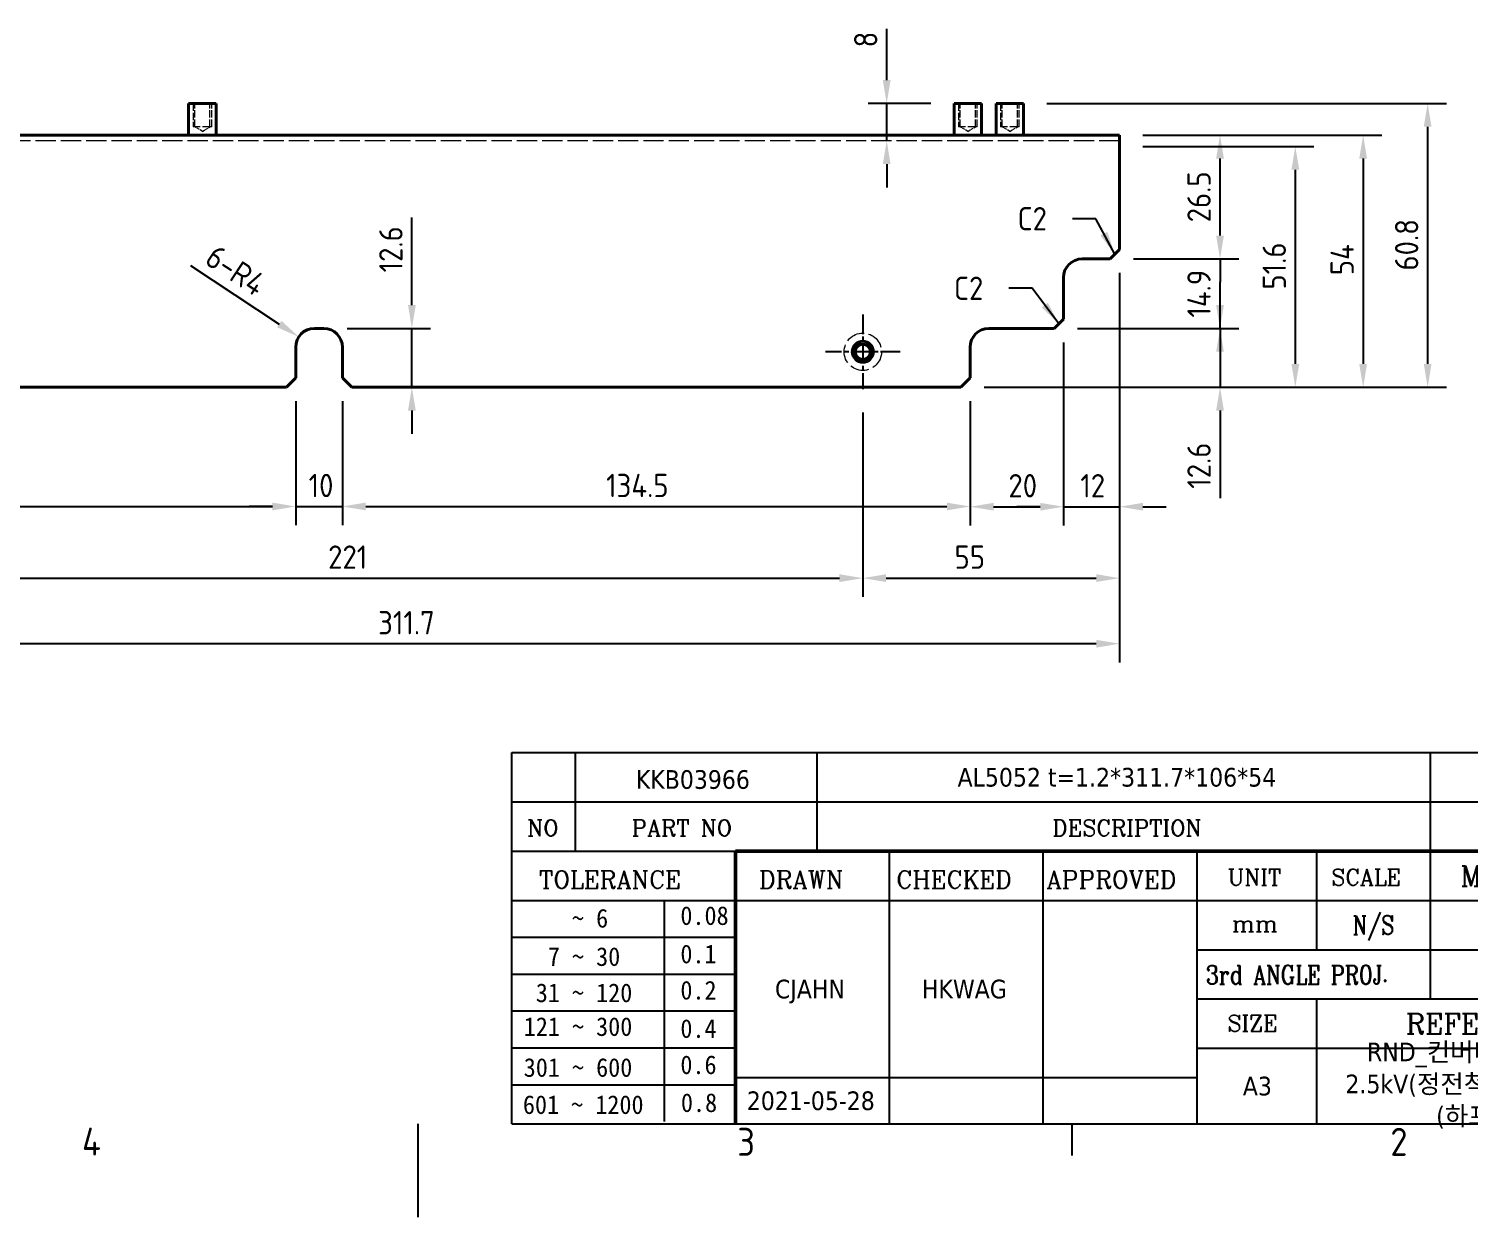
# Model space of a CAD drawing. Header units: millimetres. Extents: x 0 to 840, y 0 to 594.
# Drawn here: x 336.5 to 645.2, y 0 to 254.6 of the extents above; entities that cross this region are included whole.
import ezdxf
from ezdxf.enums import TextEntityAlignment as Align

# ---------------------------------------------------------------- set-up
doc = ezdxf.new("R2010")
doc.units = ezdxf.units.MM
doc.header["$LTSCALE"] = 2
doc.linetypes.add('CHAIN', pattern=[0.3543, 0.2362, -0.0295, 0.0591, -0.0295])
doc.linetypes.add('DASHED', pattern=[0.2067, 0.1654, -0.0413])
doc.layers.get('0').update_dxf_attribs({"color": 3, "lineweight": 25})
for name, color, linetype, lineweight in [('가려진 것(ISO)', 2, 'DASHED', 18), ('가시적인 것(ISO)', 3, 'Continuous', 40), ('가시적인 좁은 것(ISO)', 3, 'Continuous', 35), ('경계(ISO)', 7, 'Continuous', 25), ('기호(ISO)', 5, 'Continuous', 25), ('제목(ISO)', 5, 'Continuous', 50), ('중심 표식(ISO)', 1, 'Continuous', 25), ('치수(ISO)', 2, 'Continuous', 25)]:
    doc.layers.add(name, color=color, linetype=linetype, lineweight=lineweight)
doc.styles.add('HAN_291', font='')
doc.styles.add('RC_284', font='ROMANC.shx')
doc.styles.add('RC_287', font='ROMANC.shx')
doc.styles.add('RC_292', font='ROMANC.shx')
doc.styles.add('문자 텍스트_PSTEK_POSCO', font='isocp.shx')
doc.styles.add('치수 텍스트_PSTEK_POSCO', font='isocp.shx')
doc.styles.add('텍스트 스타일198', font='tahoma.ttf')
doc.styles.add('텍스트 스타일333', font='ROMANC.shx', dxfattribs={"width": 0.8})
doc.styles.get('HAN_291').set_extended_font_data('GulimChe')
doc.dimstyles.new('치수_PSTEK_POSCO', dxfattribs={"dimscale": 2, "dimtxt": 2.5, "dimasz": 2.5, "dimexe": 2, "dimexo": 2.5, "dimgap": 1, "dimtad": 1, "dimrnd": 1e-08, "dimdsep": 46, "dimtxsty": '치수 텍스트_PSTEK_POSCO', "dimcen": 0.09, "dimdle": 10, "dimclrd": 7, "dimclre": 7, "dimclrt": 2, "dimadec": 1, "dimazin": 2, "dimtfac": 1, "dimtmove": 0, "dimatfit": 3, "dimfxl": 0, "dimtolj": 1, "dimlwd": -1, "dimlwe": -1, "dimarcsym": 0})
doc.dimstyles.new('치수_PSTEK_POSCO$7', dxfattribs={"dimscale": 2, "dimtxt": 2.5, "dimasz": 2.5, "dimexe": 2, "dimexo": 2.5, "dimgap": 1, "dimtad": 1, "dimrnd": 1e-08, "dimdsep": 46, "dimtxsty": '치수 텍스트_PSTEK_POSCO', "dimcen": 0.09, "dimdle": 10, "dimclrd": 7, "dimclre": 7, "dimclrt": 2, "dimadec": 1, "dimazin": 2, "dimtfac": 1, "dimtmove": 0, "dimatfit": 3, "dimfxl": 0, "dimtolj": 1, "dimlwd": -1, "dimlwe": -1, "dimarcsym": 0})

# ---------------------------------------------------------------- blocks, each defined once
blk = doc.blocks.new('경계 Default Border')
at = {"layer": '경계(ISO)'}
blk.add_line((280, 10), (280, 6.6), dxfattribs=at)
at = {"layer": '경계(ISO)', "flags": 128}
blk.add_lwpolyline([(210, 0), (210, 10)], dxfattribs=at)
at = {"layer": '경계(ISO)', "color": 2, "char_height": 3, "attachment_point": 7, "style": '문자 텍스트_PSTEK_POSCO'}
for s, insert in [('4', (173.97, 6.6)), ('3', (244.17, 6.57)), ('2', (314.13, 6.57))]:
    blk.add_mtext(s, dxfattribs=dict(at, insert=insert))
blk = doc.blocks.new('제목 블록 PSTEK')
at = {"color": 180}
for p, q in [((182.48, 11.79), (182.48, 51.57)), ((182.48, 51.57), (372.48, 51.57)), ((189.27, 51.57), (189.27, 41.01)), ((215.22, 41.01), (215.22, 51.57)), ((280.88, 51.57), (280.88, 41.01)), ((182.48, 46.29), (372.48, 46.29)), ((182.48, 41.01), (206.45, 41.01)), ((222.94, 11.79), (222.94, 41.01)), ((239.43, 11.79), (239.43, 41.01)), ((255.92, 11.79), (255.92, 41.01)), ((268.69, 41.01), (268.69, 30.45)), ((280.88, 41.01), (280.88, 25.17)), ((182.48, 35.73), (206.45, 35.73)), ((198.86, 12.03), (198.86, 35.73)), ((206.45, 35.73), (372.48, 35.73)), ((182.48, 31.78), (206.45, 31.78)), ((255.92, 30.45), (372.48, 30.45)), ((182.48, 27.83), (206.45, 27.83)), ((255.92, 25.17), (372.48, 25.17)), ((268.69, 25.17), (268.69, 11.79)), ((182.48, 23.88), (206.45, 23.88)), ((182.48, 19.93), (206.45, 19.93)), ((255.92, 19.89), (310.09, 19.89)), ((182.48, 15.98), (206.45, 15.98)), ((206.45, 16.74), (255.92, 16.74)), ((182.48, 11.79), (372.48, 11.79))]:
    blk.add_line(p, q, dxfattribs=at)
at = {"color": 7, "lineweight": 50}
for p, q in [((206.45, 11.79), (206.45, 41.01)), ((206.45, 41.01), (372.48, 41.01))]:
    blk.add_line(p, q, dxfattribs=at)
at = {"layer": '제목(ISO)', "lineweight": 18}
blk.add_line((182.48, 35.73), (182.48, 11.79), dxfattribs=at)
at = {"color": 2}
for s, height, style, p in [('NO', 1.742, 'RC_284', (184.14, 42.62)), ('PART NO', 1.742, 'RC_284', (195.34, 42.62)), ('DESCRIPTION', 1.7424, 'RC_284', (240.4, 42.62)), (' TOLERANCE', 1.9, 'RC_287', (184.09, 37.01)), ('DRAWN', 1.9, 'RC_287', (208.98, 37.01)), ('CHECKED', 1.9, 'RC_287', (223.69, 37.01)), ('APPROVED', 1.9, 'RC_287', (239.78, 37.01)), ('UNIT', 1.742, 'RC_284', (259.17, 37.34)), ('SCALE', 1.742, 'RC_284', (270.29, 37.34)), ('MODEL NAME', 2.178, 'RC_292', (284.1, 37.25)), ('    ~ 6', 2, 'HAN_291', (183.77, 32.82)), ('0.08', 2, 'HAN_291', (200.55, 33.1)), ('mm', 1.742, 'RC_284', (259.65, 32.35)), ('0.1', 2, 'HAN_291', (200.55, 28.99)), ('  7 ~ 30', 2, 'HAN_291', (183.77, 28.71)), (' 31 ~ 120', 2, 'HAN_291', (183.77, 24.83)), ('0.2', 2, 'HAN_291', (200.55, 25.11)), ('121 ~ 300', 2, 'HAN_291', (183.77, 21.21)), ('SIZE', 1.742, 'RC_284', (259.17, 21.69)), ('REFERENCE', 2.178, 'RC_292', (278.27, 21.43)), ('0.4', 2, 'HAN_291', (200.55, 21)), ('301 ~ 600', 2, 'HAN_291', (183.77, 16.83)), ('0.6', 2, 'HAN_291', (200.55, 17.12)), ('601 ~ 1200', 2, 'HAN_291', (183.68, 12.85)), ('0.8', 2, 'HAN_291', (200.61, 13.06))]:
    blk.add_text(s, height=height, dxfattribs=dict(at, style=style)).set_placement(p)
at = {"color": 7, "style": '텍스트 스타일333', "width": 0.8}
blk.add_text('N/S', height=2, dxfattribs=at).set_placement((274.78, 33.09), align=Align.MIDDLE_CENTER)
at = {"color": 2, "style": '텍스트 스타일333', "width": 0.8}
blk.add_text('3rd ANGLE PROJ.', height=2, dxfattribs=at).set_placement((256.84, 26.76))
at = {"layer": '제목(ISO)', "color": 7, "style": '텍스트 스타일198'}
for tag, p in [('부품_번호_001', (195.78, 47.68)), ('설명_001', (230.25, 47.92)), ('재질_001', (290.6, 47.93)), ("3._Q'TY_001", (312.71, 47.92)), ('질량\\P3;_001', (350.3, 48.16)), ('제목_001', (335.53, 32.12)), ('부품_번호_001', (334.44, 26.81)), ('설계자_001', (210.68, 25.23)), ('점검자_001', (226.43, 25.23)), ('프로젝트_001', (274.1, 18.49)), ('시트_크기_001', (260.81, 14.84)), ('프로젝트_002', (271.8, 15.07)), ('작성_날짜_001', (207.67, 13.27)), ('프로젝트_003', (281.52, 11.65))]:
    blk.add_attdef(tag, p, '', height=2, dxfattribs=at)
for tag, p in [('4._COLOR', (327.68, 48.93)), ('1._MODEL_NAME', (341.23, 38.37)), ('엔지니어링_승인자', (247.67, 26.23)), ('점검_날짜', (231.18, 14.27)), ('엔지니어링_승인_날짜', (247.67, 14.27))]:
    blk.add_attdef(tag, text='', height=2, dxfattribs=at).set_placement(p, align=Align.MIDDLE_CENTER)
blk = doc.blocks.new('*D24')
at = {"layer": 'Defpoints', "color": 0}
for p in [(549.69, 238.62), (536.24, 177.82), (636.26, 177.82)]:
    blk.add_point(p, dxfattribs=at)
at = {"layer": '치수(ISO)', "color": 7}
for p, q in [((554.69, 238.62), (640.26, 238.62)), ((636.26, 233.62), (636.26, 182.82)), ((541.24, 177.82), (640.26, 177.82))]:
    blk.add_line(p, q, dxfattribs=at)
for points in [[(635.42, 233.62), (637.09, 233.62), (636.26, 238.62)], [(635.42, 182.82), (637.09, 182.82), (636.26, 177.82)]]:
    blk.add_solid(points, dxfattribs=at)
at = {"layer": '치수(ISO)', "color": 2, "insert": (631.76, 202.82), "char_height": 5, "attachment_point": 4, "rotation": 90, "style": '치수 텍스트_PSTEK_POSCO'}
blk.add_mtext('\\A1;60.8', dxfattribs=at)
blk = doc.blocks.new('*D25')
at = {"layer": 'Defpoints', "color": 0}
for p in [(393.74, 179.82), (258.54, 177.82), (393.74, 152.27)]:
    blk.add_point(p, dxfattribs=at)
at = {"layer": '치수(ISO)', "color": 7}
for p, q in [((393.74, 174.82), (393.74, 148.27)), ((258.54, 172.82), (258.54, 148.27)), ((263.54, 152.27), (388.74, 152.27))]:
    blk.add_line(p, q, dxfattribs=at)
for points in [[(263.54, 153.1), (263.54, 151.44), (258.54, 152.27)], [(388.74, 153.1), (388.74, 151.44), (393.74, 152.27)]]:
    blk.add_solid(points, dxfattribs=at)
at = {"layer": '치수(ISO)', "color": 2, "insert": (312.04, 156.77), "char_height": 5, "attachment_point": 4, "style": '치수 텍스트_PSTEK_POSCO'}
blk.add_mtext('\\A1;135.2', dxfattribs=at)
blk = doc.blocks.new('*D26')
at = {"layer": 'Defpoints', "color": 0}
for p in [(393.74, 179.82), (403.74, 179.82), (403.74, 152.27)]:
    blk.add_point(p, dxfattribs=at)
at = {"layer": '치수(ISO)', "color": 7}
for p, q in [((393.74, 174.82), (393.74, 148.27)), ((403.74, 174.82), (403.74, 148.27)), ((388.74, 152.27), (383.74, 152.27)), ((393.74, 152.27), (403.74, 152.27)), ((408.74, 152.27), (413.74, 152.27))]:
    blk.add_line(p, q, dxfattribs=at)
for points in [[(388.74, 153.1), (388.74, 151.44), (393.74, 152.27)], [(408.74, 153.1), (408.74, 151.44), (403.74, 152.27)]]:
    blk.add_solid(points, dxfattribs=at)
at = {"layer": '치수(ISO)', "color": 2, "insert": (396.49, 156.77), "char_height": 5, "attachment_point": 4, "style": '치수 텍스트_PSTEK_POSCO'}
blk.add_mtext('\\A1;10', dxfattribs=at)
blk = doc.blocks.new('*D27')
at = {"layer": 'Defpoints', "color": 0}
for p in [(403.74, 179.82), (538.24, 179.82), (538.24, 152.27)]:
    blk.add_point(p, dxfattribs=at)
at = {"layer": '치수(ISO)', "color": 7}
for p, q in [((403.74, 174.82), (403.74, 148.27)), ((538.24, 174.82), (538.24, 148.27)), ((408.74, 152.27), (533.24, 152.27))]:
    blk.add_line(p, q, dxfattribs=at)
for points in [[(408.74, 153.1), (408.74, 151.44), (403.74, 152.27)], [(533.24, 153.1), (533.24, 151.44), (538.24, 152.27)]]:
    blk.add_solid(points, dxfattribs=at)
at = {"layer": '치수(ISO)', "color": 2, "insert": (460.24, 156.77), "char_height": 5, "attachment_point": 4, "style": '치수 텍스트_PSTEK_POSCO'}
blk.add_mtext('\\A1;134.5', dxfattribs=at)
blk = doc.blocks.new('*D28')
at = {"layer": 'Defpoints', "color": 0}
for p in [(558.24, 192.42), (538.24, 179.82), (558.24, 152.22)]:
    blk.add_point(p, dxfattribs=at)
at = {"layer": '치수(ISO)', "color": 7}
for p, q in [((558.24, 187.42), (558.24, 148.22)), ((538.24, 174.82), (538.24, 148.22)), ((543.24, 152.22), (553.24, 152.22))]:
    blk.add_line(p, q, dxfattribs=at)
for points in [[(543.24, 153.05), (543.24, 151.39), (538.24, 152.22)], [(553.24, 153.05), (553.24, 151.39), (558.24, 152.22)]]:
    blk.add_solid(points, dxfattribs=at)
at = {"layer": '치수(ISO)', "color": 2, "insert": (546.43, 156.72), "char_height": 5, "attachment_point": 4, "style": '치수 텍스트_PSTEK_POSCO'}
blk.add_mtext('\\A1;20', dxfattribs=at)
blk = doc.blocks.new('*D29')
at = {"layer": 'Defpoints', "color": 0}
for p in [(570.24, 207.32), (258.54, 177.82), (258.54, 122.87)]:
    blk.add_point(p, dxfattribs=at)
at = {"layer": '치수(ISO)', "color": 7}
for p, q in [((570.24, 202.32), (570.24, 118.87)), ((258.54, 172.82), (258.54, 118.87)), ((565.24, 122.87), (263.54, 122.87))]:
    blk.add_line(p, q, dxfattribs=at)
for points in [[(263.54, 123.7), (263.54, 122.03), (258.54, 122.87)], [(565.24, 123.7), (565.24, 122.03), (570.24, 122.87)]]:
    blk.add_solid(points, dxfattribs=at)
at = {"layer": '치수(ISO)', "color": 2, "insert": (411.39, 127.37), "char_height": 5, "attachment_point": 4, "style": '치수 텍스트_PSTEK_POSCO'}
blk.add_mtext('\\A1;311.7', dxfattribs=at)
blk = doc.blocks.new('*D30')
at = {"layer": 'Defpoints', "color": 0}
for p in [(399.74, 190.42), (405.74, 177.82), (418.62, 177.82)]:
    blk.add_point(p, dxfattribs=at)
at = {"layer": '치수(ISO)', "color": 7}
for p, q in [((418.62, 195.42), (418.62, 214.16)), ((404.74, 190.42), (422.62, 190.42)), ((418.62, 177.82), (418.62, 190.42)), ((418.62, 172.82), (418.62, 167.82))]:
    blk.add_line(p, q, dxfattribs=at)
for points in [[(417.79, 195.42), (419.45, 195.42), (418.62, 190.42)], [(417.79, 172.82), (419.45, 172.82), (418.62, 177.82)]]:
    blk.add_solid(points, dxfattribs=at)
at = {"layer": '치수(ISO)', "color": 2, "insert": (414.12, 202.42), "char_height": 5, "attachment_point": 4, "rotation": 90, "style": '치수 텍스트_PSTEK_POSCO'}
blk.add_mtext('\\A1;12.6', dxfattribs=at)
blk = doc.blocks.new('*D31')
at = {"layer": 'Defpoints', "color": 0}
for p in [(556.24, 190.42), (536.24, 177.82), (591.77, 177.82)]:
    blk.add_point(p, dxfattribs=at)
at = {"layer": '치수(ISO)', "color": 7}
for p, q in [((591.77, 195.42), (591.77, 200.42)), ((561.24, 190.42), (595.77, 190.42)), ((591.77, 190.42), (591.77, 177.82)), ((541.24, 177.82), (595.77, 177.82)), ((591.77, 172.82), (591.77, 154.07))]:
    blk.add_line(p, q, dxfattribs=at)
for points in [[(590.94, 195.42), (592.61, 195.42), (591.77, 190.42)], [(590.94, 172.82), (592.61, 172.82), (591.77, 177.82)]]:
    blk.add_solid(points, dxfattribs=at)
at = {"layer": '치수(ISO)', "color": 2, "insert": (587.27, 156.07), "char_height": 5, "attachment_point": 4, "rotation": 90, "style": '치수 텍스트_PSTEK_POSCO'}
blk.add_mtext('\\A1;12.6', dxfattribs=at)
blk = doc.blocks.new('*D32')
at = {"layer": 'Defpoints', "color": 0}
for p in [(394.4, 188.61), (397.74, 186.42)]:
    blk.add_point(p, dxfattribs=at)
at = {"layer": '치수(ISO)', "color": 7}
blk.add_line((371.16, 203.87), (390.22, 191.36), dxfattribs=at)
blk.add_solid([(390.67, 192.05), (389.76, 190.66), (394.4, 188.61)], dxfattribs=at)
at = {"layer": '치수(ISO)', "color": 2, "insert": (375.3, 206.53), "char_height": 5, "attachment_point": 4, "rotation": 326.715, "style": '치수 텍스트_PSTEK_POSCO'}
blk.add_mtext('\\A1;6-R4', dxfattribs=at)
blk = doc.blocks.new('*D33')
at = {"layer": 'Defpoints', "color": 0}
for p in [(570.24, 229.42), (536.24, 177.82), (607.9, 177.82)]:
    blk.add_point(p, dxfattribs=at)
at = {"layer": '치수(ISO)', "color": 7}
for p, q in [((575.24, 229.42), (611.9, 229.42)), ((607.9, 224.42), (607.9, 182.82)), ((541.24, 177.82), (611.9, 177.82))]:
    blk.add_line(p, q, dxfattribs=at)
for points in [[(607.07, 224.42), (608.74, 224.42), (607.9, 229.42)], [(607.07, 182.82), (608.74, 182.82), (607.9, 177.82)]]:
    blk.add_solid(points, dxfattribs=at)
at = {"layer": '치수(ISO)', "color": 2, "insert": (603.4, 198.74), "char_height": 5, "attachment_point": 4, "rotation": 90, "style": '치수 텍스트_PSTEK_POSCO'}
blk.add_mtext('\\A1;51.6', dxfattribs=at)
blk = doc.blocks.new('*D34')
at = {"layer": 'Defpoints', "color": 0}
for p in [(568.24, 205.32), (591.77, 205.32), (556.24, 190.42)]:
    blk.add_point(p, dxfattribs=at)
at = {"layer": '치수(ISO)', "color": 7}
for p, q in [((591.77, 210.32), (591.77, 215.32)), ((573.24, 205.32), (595.77, 205.32)), ((591.77, 205.32), (591.77, 200.32)), ((591.77, 195.42), (591.77, 200.32)), ((591.77, 190.42), (591.77, 195.42)), ((561.24, 190.42), (595.77, 190.42)), ((591.77, 185.42), (591.77, 180.42))]:
    blk.add_line(p, q, dxfattribs=at)
for points in [[(590.94, 210.32), (592.61, 210.32), (591.77, 205.32)], [(590.94, 185.42), (592.61, 185.42), (591.77, 190.42)]]:
    blk.add_solid(points, dxfattribs=at)
at = {"layer": '치수(ISO)', "color": 2, "insert": (587.27, 192.74), "char_height": 5, "attachment_point": 4, "rotation": 90, "style": '치수 텍스트_PSTEK_POSCO'}
blk.add_mtext('\\A1;14.9', dxfattribs=at)
blk = doc.blocks.new('*D35')
at = {"layer": 'Defpoints', "color": 0}
for p in [(570.24, 231.82), (591.77, 231.82), (568.24, 205.32)]:
    blk.add_point(p, dxfattribs=at)
at = {"layer": '치수(ISO)', "color": 7}
for p, q in [((575.24, 231.82), (595.77, 231.82)), ((591.77, 210.32), (591.77, 226.82)), ((573.24, 205.32), (595.77, 205.32))]:
    blk.add_line(p, q, dxfattribs=at)
for points in [[(590.94, 226.82), (592.61, 226.82), (591.77, 231.82)], [(590.94, 210.32), (592.61, 210.32), (591.77, 205.32)]]:
    blk.add_solid(points, dxfattribs=at)
at = {"layer": '치수(ISO)', "color": 2, "insert": (587.27, 213.15), "char_height": 5, "attachment_point": 4, "rotation": 90, "style": '치수 텍스트_PSTEK_POSCO'}
blk.add_mtext('\\A1;26.5', dxfattribs=at)
blk = doc.blocks.new('*D36')
at = {"layer": 'Defpoints', "color": 0}
for p in [(534.79, 238.62), (520.36, 230.62), (570.24, 230.62)]:
    blk.add_point(p, dxfattribs=at)
at = {"layer": '치수(ISO)', "color": 7}
for p, q in [((520.36, 243.62), (520.36, 254.62)), ((529.79, 238.62), (516.36, 238.62)), ((520.36, 230.62), (520.36, 238.62)), ((520.36, 225.62), (520.36, 220.62))]:
    blk.add_line(p, q, dxfattribs=at)
for points in [[(519.52, 243.62), (521.19, 243.62), (520.36, 238.62)], [(519.52, 225.62), (521.19, 225.62), (520.36, 230.62)]]:
    blk.add_solid(points, dxfattribs=at)
at = {"layer": '치수(ISO)', "color": 2, "insert": (515.86, 250.62), "char_height": 5, "attachment_point": 4, "rotation": 90, "style": '치수 텍스트_PSTEK_POSCO'}
blk.add_mtext('\\A1;8', dxfattribs=at)
blk = doc.blocks.new('*D37')
at = {"layer": 'Defpoints', "color": 0}
for p in [(570.24, 231.82), (536.24, 177.82), (622.44, 177.82)]:
    blk.add_point(p, dxfattribs=at)
at = {"layer": '치수(ISO)', "color": 7}
for p, q in [((575.24, 231.82), (626.44, 231.82)), ((622.44, 226.82), (622.44, 182.82)), ((541.24, 177.82), (626.44, 177.82))]:
    blk.add_line(p, q, dxfattribs=at)
for points in [[(621.6, 226.82), (623.27, 226.82), (622.44, 231.82)], [(621.6, 182.82), (623.27, 182.82), (622.44, 177.82)]]:
    blk.add_solid(points, dxfattribs=at)
at = {"layer": '치수(ISO)', "color": 2, "insert": (617.94, 201.82), "char_height": 5, "attachment_point": 4, "rotation": 90, "style": '치수 텍스트_PSTEK_POSCO'}
blk.add_mtext('\\A1;54', dxfattribs=at)
blk = doc.blocks.new('*D42')
at = {"layer": 'Defpoints', "color": 0}
for p in [(570.24, 207.32), (558.24, 192.42), (570.24, 152.22)]:
    blk.add_point(p, dxfattribs=at)
at = {"layer": '치수(ISO)', "color": 7}
for p, q in [((570.24, 202.32), (570.24, 148.22)), ((558.24, 187.42), (558.24, 148.22)), ((553.24, 152.22), (548.24, 152.22)), ((558.24, 152.22), (570.24, 152.22)), ((575.24, 152.22), (580.24, 152.22))]:
    blk.add_line(p, q, dxfattribs=at)
for points in [[(553.24, 153.05), (553.24, 151.39), (558.24, 152.22)], [(575.24, 153.05), (575.24, 151.39), (570.24, 152.22)]]:
    blk.add_solid(points, dxfattribs=at)
at = {"layer": '치수(ISO)', "color": 2, "insert": (561.84, 156.72), "char_height": 5, "attachment_point": 4, "style": '치수 텍스트_PSTEK_POSCO'}
blk.add_mtext('\\A1;12', dxfattribs=at)
blk = doc.blocks.new('*D43')
at = {"layer": 'Defpoints', "color": 0}
for p in [(294.24, 177.42), (515.24, 177.42), (515.24, 136.92)]:
    blk.add_point(p, dxfattribs=at)
at = {"layer": '치수(ISO)', "color": 7}
for p, q in [((294.24, 172.42), (294.24, 132.92)), ((515.24, 172.42), (515.24, 132.92)), ((299.24, 136.92), (510.24, 136.92))]:
    blk.add_line(p, q, dxfattribs=at)
for points in [[(299.24, 137.76), (299.24, 136.09), (294.24, 136.92)], [(510.24, 137.76), (510.24, 136.09), (515.24, 136.92)]]:
    blk.add_solid(points, dxfattribs=at)
at = {"layer": '치수(ISO)', "color": 2, "insert": (400.68, 141.43), "char_height": 5, "attachment_point": 4, "style": '치수 텍스트_PSTEK_POSCO'}
blk.add_mtext('\\A1;221', dxfattribs=at)
blk = doc.blocks.new('*D44')
at = {"layer": 'Defpoints', "color": 0}
for p in [(570.24, 207.32), (515.24, 177.42), (570.24, 136.92)]:
    blk.add_point(p, dxfattribs=at)
at = {"layer": '치수(ISO)', "color": 7}
for p, q in [((570.24, 202.32), (570.24, 132.92)), ((515.24, 172.42), (515.24, 132.92)), ((520.24, 136.92), (565.24, 136.92))]:
    blk.add_line(p, q, dxfattribs=at)
for points in [[(520.24, 137.76), (520.24, 136.09), (515.24, 136.92)], [(565.24, 137.76), (565.24, 136.09), (570.24, 136.92)]]:
    blk.add_solid(points, dxfattribs=at)
at = {"layer": '치수(ISO)', "color": 2, "insert": (534.89, 141.42), "char_height": 5, "attachment_point": 4, "style": '치수 텍스트_PSTEK_POSCO'}
blk.add_mtext('\\A1;55', dxfattribs=at)

msp = doc.modelspace()

# ---------------------------------------------------------------- linework, layer by layer
at = {"layer": '가려진 것(ISO)', "ltscale": 4.761642}
for p, q in [((371.741, 238.616), (371.741, 233.616)), ((372.12, 233.616), (372.12, 238.616)), ((375.362, 233.616), (375.362, 238.616)), ((375.741, 233.616), (375.741, 238.616)), ((535.741, 238.616), (535.741, 233.616)), ((536.12, 233.616), (536.12, 238.616)), ((539.362, 233.616), (539.362, 238.616)), ((539.741, 233.616), (539.741, 238.616)), ((544.741, 238.616), (544.741, 233.616)), ((545.12, 233.616), (545.12, 238.616)), ((548.362, 233.616), (548.362, 238.616)), ((548.741, 233.616), (548.741, 238.616))]:
    msp.add_line(p, q, dxfattribs=at)
at = {"layer": '가려진 것(ISO)', "ltscale": 5.983681}
for p, q in [((375.741, 233.616), (371.741, 233.616)), ((539.741, 233.616), (535.741, 233.616)), ((548.741, 233.616), (544.741, 233.616))]:
    msp.add_line(p, q, dxfattribs=at)
at = {"layer": '가려진 것(ISO)', "ltscale": 1.800898}
for p, q in [((373.741, 232.642), (372.12, 233.616)), ((373.741, 232.642), (375.362, 233.616)), ((537.741, 232.642), (536.12, 233.616)), ((537.741, 232.642), (539.362, 233.616)), ((546.741, 232.642), (545.12, 233.616)), ((546.741, 232.642), (548.362, 233.616))]:
    msp.add_line(p, q, dxfattribs=at)
at = {"layer": '가려진 것(ISO)', "ltscale": 13.126066}
msp.add_line((570.241, 230.616), (260.941, 230.616), dxfattribs=at)
at = {"layer": '가려진 것(ISO)', "ltscale": 12.159042}
msp.add_circle((515.241, 185.416), 4, dxfattribs=at)
at = {"layer": '가시적인 것(ISO)'}
for p, q in [((370.791, 238.616), (376.691, 238.616)), ((370.791, 231.816), (370.791, 238.616)), ((376.691, 231.816), (376.691, 238.616)), ((534.791, 238.616), (540.691, 238.616)), ((534.791, 231.816), (534.791, 238.616)), ((540.691, 231.816), (540.691, 238.616)), ((543.791, 238.616), (549.691, 238.616)), ((543.791, 231.816), (543.791, 238.616)), ((549.691, 231.816), (549.691, 238.616)), ((260.941, 231.816), (570.241, 231.816)), ((570.241, 229.416), (570.241, 231.816)), ((570.241, 229.416), (570.241, 207.316)), ((570.241, 207.316), (568.241, 205.316)), ((562.241, 205.316), (568.241, 205.316)), ((558.241, 192.416), (558.241, 201.316)), ((558.241, 192.416), (556.241, 190.416)), ((397.741, 190.416), (399.741, 190.416)), ((542.241, 190.416), (556.241, 190.416)), ((393.741, 179.816), (393.741, 186.416)), ((403.741, 186.416), (403.741, 179.816)), ((538.241, 179.816), (538.241, 186.416)), ((393.741, 179.816), (391.741, 177.816)), ((405.741, 177.816), (403.741, 179.816)), ((538.241, 179.816), (536.241, 177.816)), ((391.741, 177.816), (260.589, 177.816)), ((536.241, 177.816), (405.741, 177.816))]:
    msp.add_line(p, q, dxfattribs=at)
for radius in [2.25, 1.621]:
    msp.add_circle((515.241, 185.416), radius, dxfattribs=at)
for centre, start, end in [((562.241, 201.316), 90, 180), ((397.741, 186.416), 90, 180), ((399.741, 186.416), 0, 90), ((542.241, 186.416), 90, 180)]:
    msp.add_arc(centre, 4, start, end, dxfattribs=at)
at = {"layer": '가시적인 좁은 것(ISO)'}
msp.add_arc((515.241, 185.416), 2, 100, 10, dxfattribs=at)
at = {"layer": '중심 표식(ISO)', "linetype": 'CHAIN', "ltscale": 8.88956}
for p, q in [((515.241, 193.416), (515.241, 177.416)), ((523.241, 185.416), (507.241, 185.416))]:
    msp.add_line(p, q, dxfattribs=at)

# ---------------------------------------------------------------- block references
at = {"xscale": 2, "yscale": 2, "zscale": 2}
msp.add_blockref('경계 Default Border', (0, 0), dxfattribs=at)
ref = msp.add_blockref('제목 블록 PSTEK', (75.048, -3.582), dxfattribs=dict(xscale=2, yscale=2, zscale=2))
ref.add_attrib('설계자_001', 'CJAHN', (496.413, 46.884), dxfattribs={"layer": '제목(ISO)', "color": 7, "height": 4, "style": '텍스트 스타일198'})
ref.add_attrib('점검자_001', 'HKWAG', (527.905, 46.887), dxfattribs={"layer": '제목(ISO)', "color": 7, "height": 4, "style": '텍스트 스타일198'})
ref.add_attrib('프로젝트_001', 'RND_컨버터_2021_ESC_', (623.251, 33.405), dxfattribs={"layer": '제목(ISO)', "color": 7, "height": 4, "style": '텍스트 스타일198'})
ref.add_attrib('시트_크기_001', 'A3', (596.663, 26.094), dxfattribs={"layer": '제목(ISO)', "color": 7, "height": 4, "style": '텍스트 스타일198'})
ref.add_attrib('작성_날짜_001', '2021-05-28', (490.381, 22.95), dxfattribs={"layer": '제목(ISO)', "color": 7, "height": 4, "style": '텍스트 스타일198'})
ref.add_attrib('설명_001', 'AL5052 t=1.2*311.7*106*54', (535.54, 92.263), dxfattribs={"layer": '제목(ISO)', "color": 7, "height": 4, "style": '텍스트 스타일198'})
ref.add_attrib('부품_번호_001', 'KKB03966', (466.608, 91.778), dxfattribs={"layer": '제목(ISO)', "color": 7, "height": 4, "style": '텍스트 스타일198'})
ref.add_attrib('프로젝트_002', '2.5kV(정전척) 컴팩트형 개발', (618.644, 26.557), dxfattribs={"layer": '제목(ISO)', "color": 7, "height": 4, "style": '텍스트 스타일198'})
ref.add_attrib('프로젝트_003', '(하프케이스)', (638.087, 19.709), dxfattribs={"layer": '제목(ISO)', "color": 7, "height": 4, "style": '텍스트 스타일198'})

# ---------------------------------------------------------------- texts
at = {"layer": '기호(ISO)', "color": 2, "char_height": 5, "attachment_point": 4, "style": '치수 텍스트_PSTEK_POSCO'}
for insert in [(548.397, 213.933), (534.761, 199.019)]:
    msp.add_mtext('{C2}', dxfattribs=dict(at, insert=insert))

# ---------------------------------------------------------------- dimensions: what is measured, and where the dimension line sits
at = {"layer": '치수(ISO)', "color": 7}
for base, p1, p2, angle, override, picture, middle in [((520.356, 230.616), (534.791, 238.616), (570.241, 230.616), 90, {"dimdec": 2, "dimse2": 1, "dimtp": 0, "dimtm": 0, "dimtdec": 2, "dimtofl": 1, "dimatfit": 1}, '*D36', (520.356, 251.616)), ((636.255, 177.816), (549.691, 238.616), (536.241, 177.816), 90, {"dimdec": 2, "dimtp": 0, "dimtm": 0, "dimtdec": 2, "dimtofl": 0, "dimatfit": 1}, '*D24', (636.255, 208.216)), ((622.436, 177.816), (570.241, 231.816), (536.241, 177.816), 270, {"dimdec": 2, "dimtp": 0, "dimtm": 0, "dimtdec": 2, "dimtofl": 0, "dimatfit": 1}, '*D37', (622.436, 204.816)), ((591.773, 231.816), (568.241, 205.316), (570.241, 231.816), 270, {"dimdec": 2, "dimtp": 0, "dimtm": 0, "dimtdec": 2, "dimtofl": 0, "dimatfit": 1}, '*D35', (591.773, 218.566)), ((607.903, 177.816), (570.241, 229.416), (536.241, 177.816), 90, {"dimdec": 2, "dimtp": 0, "dimtm": 0, "dimtdec": 2, "dimtofl": 0, "dimatfit": 1}, '*D33', (607.903, 203.616)), ((418.621, 177.816), (399.741, 190.416), (405.741, 177.816), 90, {"dimdec": 2, "dimse2": 1, "dimtp": 0, "dimtm": 0, "dimtdec": 2, "dimtofl": 1, "dimatfit": 1}, '*D30', (418.621, 207.29)), ((591.773, 205.316), (556.241, 190.416), (568.241, 205.316), 90, {"dimdec": 2, "dimtp": 0, "dimtm": 0, "dimtdec": 2, "dimtofl": 0}, '*D34', (591.773, 197.916)), ((258.541, 122.865), (570.241, 207.316), (258.541, 177.816), 180, {"dimdec": 2, "dimtp": 0, "dimtm": 0, "dimtdec": 2, "dimtofl": 0, "dimatfit": 1}, '*D29', (417.391, 122.865)), ((570.241, 136.925), (515.241, 177.416), (570.241, 207.316), 180, {"dimdec": 2, "dimtp": 0, "dimtm": 0, "dimtdec": 2, "dimtofl": 0, "dimatfit": 1}, '*D44', (537.741, 136.925)), ((570.241, 152.221), (558.241, 192.416), (570.241, 207.316), 180, {"dimdec": 2, "dimtp": 0, "dimtm": 0, "dimtdec": 2, "dimtofl": 1, "dimatfit": 1}, '*D42', (564.241, 152.221)), ((591.773, 177.816), (556.241, 190.416), (536.241, 177.816), 90, {"dimdec": 2, "dimtp": 0, "dimtm": 0, "dimtdec": 2, "dimtofl": 1, "dimatfit": 1}, '*D31', (591.773, 160.942)), ((558.241, 152.221), (538.241, 179.816), (558.241, 192.416), 180, {"dimdec": 2, "dimtp": 0, "dimtm": 0, "dimtdec": 2, "dimtofl": 0, "dimatfit": 1}, '*D28', (549.241, 152.221)), ((393.741, 152.271), (258.541, 177.816), (393.741, 179.816), 180, {"dimdec": 2, "dimtp": 0, "dimtm": 0, "dimtdec": 2, "dimtofl": 0, "dimatfit": 1}, '*D25', (318.691, 152.271)), ((515.241, 136.925), (294.241, 177.416), (515.241, 177.416), 180, {"dimdec": 2, "dimtp": 0, "dimtm": 0, "dimtdec": 2, "dimtofl": 0, "dimatfit": 1}, '*D43', (404.741, 136.925))]:
    dim = msp.add_linear_dim(base=base, p1=p1, p2=p2, angle=angle, dimstyle='치수_PSTEK_POSCO', override=override, dxfattribs=at)
    dim.commit()
    dim.dimension.update_dxf_attribs({"geometry": picture, "text_midpoint": middle, "dimtype": 160})
dim = msp.add_radius_dim(center=(397.741, 186.416), mpoint=(394.397, 188.611), text='6-<>', dimstyle='치수_PSTEK_POSCO', override={"dimdec": 2, "dimcen": 0, "dimtp": 0, "dimtm": 0, "dimtdec": 2, "dimtofl": 0}, dxfattribs=at)
dim.commit()
dim.dimension.update_dxf_attribs({"geometry": '*D32', "text_midpoint": (381.068, 202.745)})
for base, p1, p2, override, picture, middle in [((403.741, 152.271), (393.741, 179.816), (403.741, 179.816), {"dimdec": 2, "dimtp": 0, "dimtm": 0, "dimtdec": 2, "dimtofl": 1, "dimatfit": 1}, '*D26', (398.741, 152.271)), ((538.241, 152.271), (403.741, 179.816), (538.241, 179.816), {"dimdec": 2, "dimtp": 0, "dimtm": 0, "dimtdec": 2, "dimtofl": 0, "dimatfit": 1}, '*D27', (467.091, 152.271))]:
    dim = msp.add_linear_dim(base=base, p1=p1, p2=p2, dimstyle='치수_PSTEK_POSCO', override=override, dxfattribs=at)
    dim.commit()
    dim.dimension.update_dxf_attribs({"geometry": picture, "text_midpoint": middle, "dimtype": 160})

# ---------------------------------------------------------------- leaders
at = {"layer": '기호(ISO)', "color": 7, "annotation_type": 0, "has_hookline": 1, "hookline_direction": 1, "text_width": 6.033}
for points in [[(569.241, 206.316), (565.181, 213.933), (560.181, 213.933)], [(557.241, 191.416), (551.544, 199.019), (546.544, 199.019)]]:
    msp.add_leader(points, dimstyle='치수_PSTEK_POSCO$7', override={"dimtad": 0}, dxfattribs=at)

doc.saveas('drawing.dxf')
